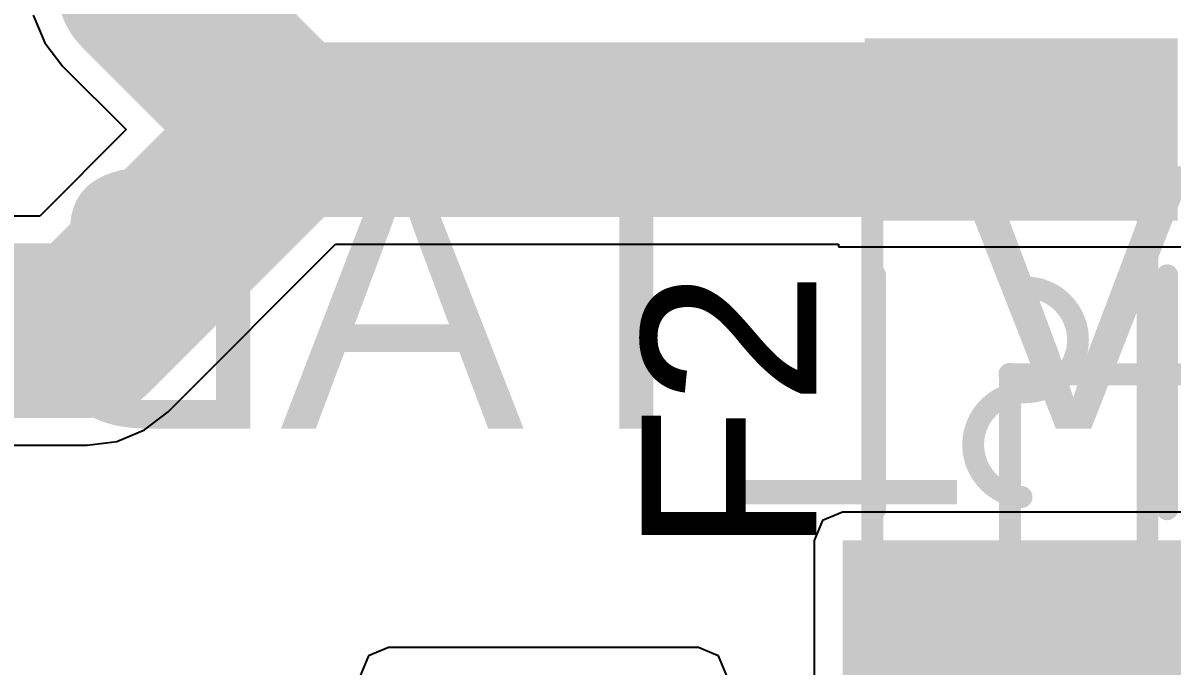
# Model space of a CAD drawing. Header units: millimetres. Extents: x -16 to 330, y -45 to 150.
# Drawn here: x 0.52 to 7.2, y 48.06 to 51.8 of the extents above; entities that cross this region are included whole.
import ezdxf

# ---------------------------------------------------------------- set-up
doc = ezdxf.new("R2010")
doc.units = ezdxf.units.MM
for name, color, linetype in [('BottomOverlay', 54, 'Continuous'), ('Mechanical13', 56, 'Continuous'), ('TopLayer', 1, 'Continuous'), ('TopOverlay', 2, 'Continuous'), ('TopPaste', 8, 'Continuous'), ('TopSolder', 216, 'Continuous')]:
    doc.layers.add(name, color=color, linetype=linetype)
doc.styles.add('Arial', font='arial.ttf', dxfattribs={"height": 0.2})

# ---------------------------------------------------------------- blocks, each defined once
blk = doc.blocks.new('F____1206__3216_M_______154')
at = {"layer": 'TopLayer'}
for points in [[(-2.058, 0.91), (-0.998, 0.91), (-0.998, -0.91), (-2.058, -0.91)], [(0.998, 0.91), (2.058, 0.91), (2.058, -0.91), (0.998, -0.91)]]:
    blk.add_hatch(color=1, dxfattribs=at).paths.add_polyline_path(points)
at = {"layer": 'TopPaste'}
for points in [[(-2.058, 0.91), (-0.998, 0.91), (-0.998, -0.91), (-2.058, -0.91)], [(0.998, 0.91), (2.058, 0.91), (2.058, -0.91), (0.998, -0.91)]]:
    blk.add_hatch(color=8, dxfattribs=at).paths.add_polyline_path(points)
at = {"layer": 'TopSolder'}
for points in [[(-2.058, 0.91), (-0.998, 0.91), (-0.998, -0.91), (-2.058, -0.91)], [(0.998, 0.91), (2.058, 0.91), (2.058, -0.91), (0.998, -0.91)]]:
    blk.add_hatch(color=216, dxfattribs=at).paths.add_polyline_path(points)
at = {"layer": 'TopOverlay', "const_width": 0.127}
for points in [[(-0.68, 0.8492), (0.68, 0.8492)], [(-0.68, -0.8492), (0.68, -0.8492)]]:
    blk.add_lwpolyline(points, dxfattribs=at)
at = {"layer": 'TopOverlay', "const_width": 0.0635}
for points in [[(-0.7118, 0.8492, 1), (-0.6483, 0.8492, 1)], [(0.6483, 0.8492, 1), (0.7118, 0.8492, 1)], [(-0.6405, -0.002, 1), (-0.577, -0.002, 1)], [(-0.0318, -0.0254, 1), (0.0318, -0.0254, 1)], [(-0.0318, -0.0254, 1), (0.0318, -0.0254, 1)], [(0.5778, -0.0254, 1), (0.6413, -0.0254, 1)], [(-0.7118, -0.8492, 1), (-0.6483, -0.8492, 1)], [(0.6483, -0.8492, 1), (0.7118, -0.8492, 1)]]:
    blk.add_lwpolyline(points, format="xyb", close=True, dxfattribs=at)
at = {"layer": 'TopOverlay', "const_width": 0.127}
for points in [[(-0.6087, -0.002, -0.962331), (0, -0.0254)], [(0.6096, -0.0254, -1), (0, -0.0254)]]:
    blk.add_lwpolyline(points, format="xyb", dxfattribs=at)

msp = doc.modelspace()

# ---------------------------------------------------------------- hatches: boundary and pattern name
at = {"layer": 'TopLayer'}
msp.add_hatch(color=1, dxfattribs=at).paths.add_polyline_path([(5.2832, 46.5834), (7.3914, 46.5834), (7.3914, 48.7934), (5.2832, 48.7934)])

# ---------------------------------------------------------------- linework, layer by layer
at = {"layer": 'Mechanical13', "const_width": 0.127}
for points in [[(5.4562, 51.3588), (7.0562, 51.3588)], [(5.4562, 51.3038), (5.4562, 51.3588)], [(7.0562, 51.3038), (7.0562, 51.3588)], [(5.4562, 51.3038), (7.0562, 51.3038)], [(5.4562, 50.9138), (5.4562, 51.3038)], [(7.0562, 50.9138), (7.0562, 51.3038)], [(5.4562, 50.9138), (7.0562, 50.9138)], [(5.4562, 50.8588), (5.4562, 50.9138)], [(7.0562, 50.8588), (7.0562, 50.9138)], [(5.4562, 50.8588), (7.0562, 50.8588)], [(5.4562, 48.6588), (5.4562, 50.8588)], [(7.0562, 48.6588), (7.0562, 50.8588)], [(6.2562, 49.7588), (14.201, 49.7588)], [(6.2562, 49.7588), (14.201, 49.7588)], [(6.2562, 45.7864), (6.2562, 49.7588)], [(6.2562, 45.7864), (6.2562, 49.7588)], [(6.2562, 41.7588), (6.2562, 49.7035)], [(6.2562, 41.7588), (6.2562, 49.7035)], [(6.2562, 45.0088), (6.2562, 48.9812)], [(6.2562, 45.0088), (6.2562, 48.9812)], [(5.4562, 48.6588), (7.0562, 48.6588)], [(5.4562, 48.6038), (5.4562, 48.6588)], [(7.0562, 48.6038), (7.0562, 48.6588)], [(5.4562, 48.6038), (7.0562, 48.6038)], [(5.4562, 48.2138), (5.4562, 48.6038)], [(7.0562, 48.2138), (7.0562, 48.6038)], [(5.4562, 48.2138), (7.0562, 48.2138)], [(5.4562, 48.1588), (5.4562, 48.2138)], [(7.0562, 48.1588), (7.0562, 48.2138)], [(5.4562, 48.1588), (7.0562, 48.1588)]]:
    msp.add_lwpolyline(points, dxfattribs=at)
at = {"layer": 'Mechanical13'}
for points, const_width in [([(5.4245, 51.3588, 1), (5.488, 51.3588, 1)], 0.0635), ([(5.4245, 51.3588, 1), (5.488, 51.3588, 1)], 0.0635), ([(7.0245, 51.3588, 1), (7.088, 51.3588, 1)], 0.0635), ([(7.0245, 51.3588, 1), (7.088, 51.3588, 1)], 0.0635), ([(5.4245, 51.3038, 1), (5.488, 51.3038, 1)], 0.0635), ([(5.4245, 51.3038, 1), (5.488, 51.3038, 1)], 0.0635), ([(5.4245, 51.3038, 1), (5.488, 51.3038, 1)], 0.0635), ([(7.0245, 51.3038, 1), (7.088, 51.3038, 1)], 0.0635), ([(7.0245, 51.3038, 1), (7.088, 51.3038, 1)], 0.0635), ([(7.0245, 51.3038, 1), (7.088, 51.3038, 1)], 0.0635), ([(5.4245, 50.9138, 1), (5.488, 50.9138, 1)], 0.0635), ([(5.4245, 50.9138, 1), (5.488, 50.9138, 1)], 0.0635), ([(5.4245, 50.9138, 1), (5.488, 50.9138, 1)], 0.0635), ([(7.0245, 50.9138, 1), (7.088, 50.9138, 1)], 0.0635), ([(7.0245, 50.9138, 1), (7.088, 50.9138, 1)], 0.0635), ([(7.0245, 50.9138, 1), (7.088, 50.9138, 1)], 0.0635), ([(5.4245, 50.8588, 1), (5.488, 50.8588, 1)], 0.0635), ([(5.4245, 50.8588, 1), (5.488, 50.8588, 1)], 0.0635), ([(5.4245, 50.8588, 1), (5.488, 50.8588, 1)], 0.0635), ([(7.0245, 50.8588, 1), (7.088, 50.8588, 1)], 0.0635), ([(7.0245, 50.8588, 1), (7.088, 50.8588, 1)], 0.0635), ([(7.0245, 50.8588, 1), (7.088, 50.8588, 1)], 0.0635), ([(6.2594, 49.7588, 1), (6.2531, 49.7588, 1)], 0.127), ([(6.2594, 49.7588, 1), (6.2531, 49.7588, 1)], 0.127), ([(6.2213, 49.7588, 1), (6.2848, 49.7588, 1)], 0.0635), ([(6.2213, 49.7588, 1), (6.2848, 49.7588, 1)], 0.0635), ([(6.2245, 49.7588, 1), (6.288, 49.7588, 1)], 0.0635), ([(6.2245, 49.7588, 1), (6.288, 49.7588, 1)], 0.0635), ([(6.2245, 49.7588, 1), (6.288, 49.7588, 1)], 0.0635), ([(6.2245, 49.7588, 1), (6.288, 49.7588, 1)], 0.0635), ([(6.2277, 49.7588, 1), (6.2912, 49.7588, 1)], 0.0635), ([(6.2277, 49.7588, 1), (6.2912, 49.7588, 1)], 0.0635), ([(6.2245, 49.7035, 1), (6.288, 49.7035, 1)], 0.0635), ([(6.2245, 49.7035, 1), (6.288, 49.7035, 1)], 0.0635), ([(6.2245, 48.9812, 1), (6.288, 48.9812, 1)], 0.0635), ([(6.2245, 48.9812, 1), (6.288, 48.9812, 1)], 0.0635), ([(5.4245, 48.6588, 1), (5.488, 48.6588, 1)], 0.0635), ([(5.4245, 48.6588, 1), (5.488, 48.6588, 1)], 0.0635), ([(5.4245, 48.6588, 1), (5.488, 48.6588, 1)], 0.0635), ([(7.0245, 48.6588, 1), (7.088, 48.6588, 1)], 0.0635), ([(7.0245, 48.6588, 1), (7.088, 48.6588, 1)], 0.0635), ([(7.0245, 48.6588, 1), (7.088, 48.6588, 1)], 0.0635), ([(5.4245, 48.6038, 1), (5.488, 48.6038, 1)], 0.0635), ([(5.4245, 48.6038, 1), (5.488, 48.6038, 1)], 0.0635), ([(5.4245, 48.6038, 1), (5.488, 48.6038, 1)], 0.0635), ([(7.0245, 48.6038, 1), (7.088, 48.6038, 1)], 0.0635), ([(7.0245, 48.6038, 1), (7.088, 48.6038, 1)], 0.0635), ([(7.0245, 48.6038, 1), (7.088, 48.6038, 1)], 0.0635), ([(5.4245, 48.2138, 1), (5.488, 48.2138, 1)], 0.0635), ([(5.4245, 48.2138, 1), (5.488, 48.2138, 1)], 0.0635), ([(5.4245, 48.2138, 1), (5.488, 48.2138, 1)], 0.0635), ([(7.0245, 48.2138, 1), (7.088, 48.2138, 1)], 0.0635), ([(7.0245, 48.2138, 1), (7.088, 48.2138, 1)], 0.0635), ([(7.0245, 48.2138, 1), (7.088, 48.2138, 1)], 0.0635), ([(5.4245, 48.1588, 1), (5.488, 48.1588, 1)], 0.0635), ([(5.4245, 48.1588, 1), (5.488, 48.1588, 1)], 0.0635), ([(7.0245, 48.1588, 1), (7.088, 48.1588, 1)], 0.0635), ([(7.0245, 48.1588, 1), (7.088, 48.1588, 1)], 0.0635)]:
    msp.add_lwpolyline(points, format="xyb", close=True, dxfattribs=dict(at, const_width=const_width))
at = {"layer": 'TopLayer'}
for p, q in [((0.5758, 51.8468), (0.6423, 51.6862)), ((0.6423, 51.6862), (0.7482, 51.5482)), ((0.7482, 51.5482), (1.1154, 51.181)), ((1.1154, 51.181), (0.6131, 50.6787)), ((0.6131, 50.6787), (-0.5842, 50.6787)), ((1.36, 49.5416), (2.3333, 50.5149)), ((2.3333, 50.5149), (5.2594, 50.5149)), ((5.2594, 50.5149), (5.2594, 50.5002)), ((5.2594, 50.5002), (7.3842, 50.5002)), ((1.222, 49.4358), (1.36, 49.5416)), ((1.0614, 49.3692), (1.222, 49.4358)), ((-0.5842, 49.3465), (0.889, 49.3465)), ((0.889, 49.3465), (1.0614, 49.3692)), ((0.889, 49.3465), (0.889, 49.3465)), ((5.2832, 48.9584), (5.1665, 48.9101)), ((7.3914, 48.9584), (5.2832, 48.9584)), ((5.1665, 48.9101), (5.1182, 48.7934)), ((5.1182, 48.7934), (5.1182, 47.2948)), ((2.5249, 48.1227), (2.4766, 48.006)), ((2.6416, 48.171), (2.5249, 48.1227)), ((4.2983, 48.171), (2.6416, 48.171)), ((4.443, 48.171), (4.2983, 48.171)), ((4.445, 48.171), (4.443, 48.171)), ((4.443, 48.171), (4.443, 48.171)), ((4.5368, 48.1329), (4.445, 48.171)), ((4.445, 48.171), (4.445, 48.171)), ((4.5616, 48.1227), (4.5368, 48.1329)), ((4.5368, 48.1329), (4.5368, 48.1329)), ((4.5616, 48.1226), (4.5616, 48.1227)), ((4.6099, 48.006), (4.5616, 48.1226))]:
    msp.add_line(p, q, dxfattribs=at)
at = {"layer": 'TopLayer', "const_width": 1.016}
for points in [[(1.2192, 52.0192), (1.2192, 61.1124)], [(1.2192, 52.0192), (2.0574, 51.181)], [(0.889, 50.0126), (2.0574, 51.181)], [(2.0574, 51.181), (6.3202, 51.181)], [(-0.5842, 50.0126), (0.889, 50.0126)]]:
    msp.add_lwpolyline(points, dxfattribs=at)
at = {"layer": 'TopLayer', "const_width": 0.508}
for points in [[(0.9652, 52.0192, 1), (1.4732, 52.0192, 1)], [(0.9652, 52.0192, 1), (1.4732, 52.0192, 1)], [(1.8034, 51.181, 1), (2.3114, 51.181, 1)], [(1.8034, 51.181, 1), (2.3114, 51.181, 1)], [(1.8034, 51.181, 1), (2.3114, 51.181, 1)], [(6.0662, 51.181, 1), (6.5742, 51.181, 1)], [(0.635, 50.0126, 1), (1.143, 50.0126, 1)], [(0.635, 50.0126, 1), (1.143, 50.0126, 1)]]:
    msp.add_lwpolyline(points, format="xyb", close=True, dxfattribs=at)

# ---------------------------------------------------------------- block references
at = {"rotation": 90}
msp.add_blockref('F____1206__3216_M_______154', (6.3218, 49.6546), dxfattribs=at)

# ---------------------------------------------------------------- texts
at = {"layer": 'BottomOverlay', "style": 'Arial', "text_generation_flag": 2}
msp.add_text('5V_TABLET', height=1.524, rotation=360, dxfattribs=at).set_placement((8.52, 49.4434))
at = {"layer": 'TopOverlay', "style": 'Arial'}
msp.add_text('F2', height=1.016, rotation=90, dxfattribs=at).set_placement((5.1306, 48.709))

doc.saveas('drawing.dxf')
